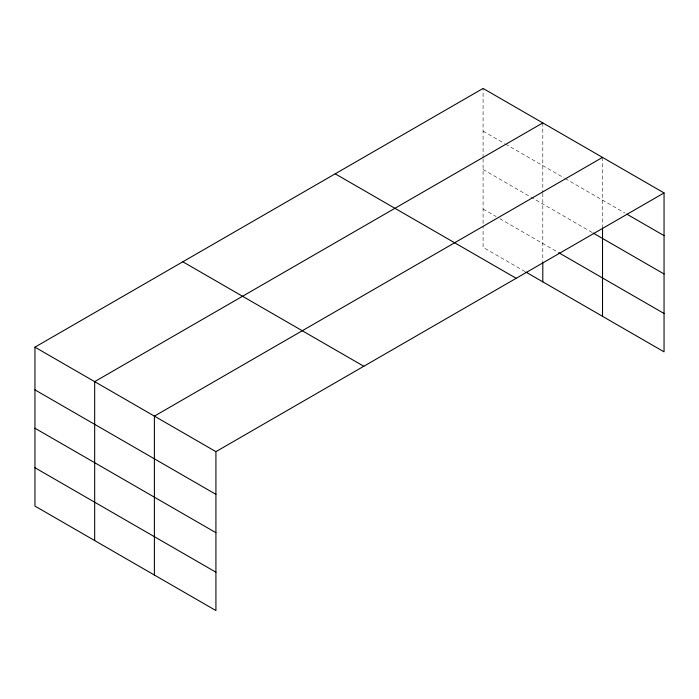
<?xml version="1.0" encoding="UTF-8"?>
<svg xmlns="http://www.w3.org/2000/svg" width="699" height="699" viewBox="0 0 699 699"><rect width="100%" height="100%" fill="white"/><g stroke="black" fill="none" stroke-linecap="round" stroke-linejoin="round"><path stroke-width="0.52" stroke-dasharray="3.5 2.62" d="M483.079 157.773L483.079 88.441M483.079 131.141L504.538 143.54M505.473 144.073L564.259 178.018M565.194 178.551L624.897 213.02M483.079 169.49L592.254 232.531M483.079 209.001L496.141 216.55M499.872 218.7L557.723 252.103M525.071 271.596L483.079 247.35L483.079 226.048M602.521 157.397L602.521 226.738M542.8 122.919L542.8 192.26M542.8 193.317L542.8 261.592M483.079 158.839L483.079 224.982"/><path stroke-width="1.05" d="M664.05 192.924L483.079 88.441L34.95 347.158L34.95 506.076L215.921 610.559L215.921 451.65L664.05 192.924L664.05 351.842L525.998 272.138M542.8 122.919L94.671 381.645L94.671 540.554M602.521 157.397L154.392 416.123L154.392 575.032M626.758 214.095L664.05 235.633M593.189 233.064L664.05 273.982M558.658 252.645L664.05 313.493M335.197 173.815L516.168 278.298M182.832 261.784L363.803 366.267M34.95 347.158L215.921 451.65M34.95 389.867L215.921 494.35M34.95 428.216L215.921 532.699M34.95 467.727L215.921 572.21M602.521 227.804L602.521 316.315M542.8 262.658L542.8 281.837"/></g></svg>
